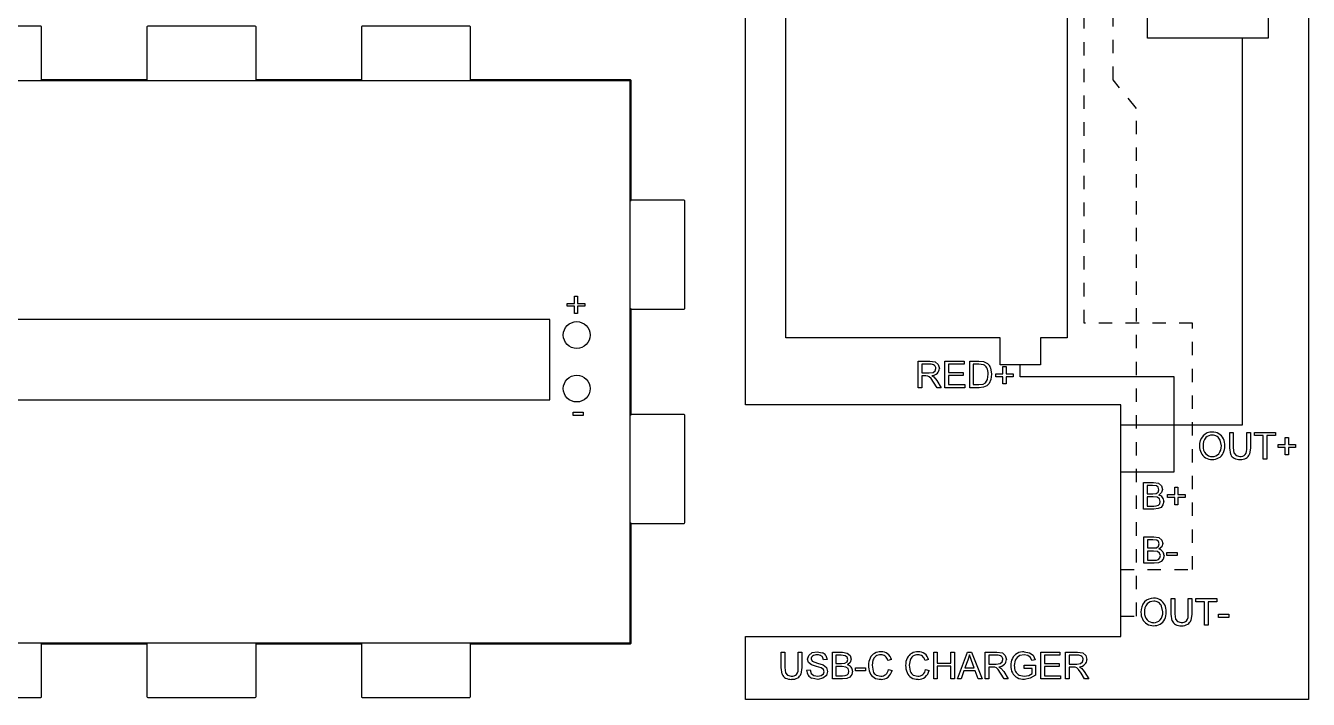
# Model space of a CAD drawing. Extents: x -34 to 366, y 525 to 825.
# Drawn here: x 88.8 to 184.5, y 587.1 to 637.4 of the extents above; entities that cross this region are included whole.
import ezdxf

# ---------------------------------------------------------------- set-up
doc = ezdxf.new("R2010")
doc.units = 0
doc.header["$MEASUREMENT"] = 0
doc.linetypes.add('SMALL-DASH', pattern=[2, 1, -1])
for name, color, linetype in [('CUT', 30, 'CONTINUOUS'), ('DASH', 6, 'CONTINUOUS'), ('ETCH', 96, 'CONTINUOUS')]:
    doc.layers.add(name, color=color, linetype=linetype)

msp = doc.modelspace()

# ---------------------------------------------------------------- linework, layer by layer
at = {"layer": 'CUT'}
for p, q in [((142.538, 609.072), (142.538, 699.072)), ((184.538, 699.072), (184.538, 587.072)), ((145.538, 614.072), (145.538, 690.072)), ((166.538, 690.072), (166.538, 614.072)), ((172.538, 636.472), (172.538, 649.672)), ((181.538, 649.672), (181.538, 636.472)), ((181.538, 636.472), (172.538, 636.472)), ((147.538, 614.072), (145.538, 614.072)), ((150.538, 614.072), (147.538, 614.072)), ((161.538, 614.072), (150.538, 614.072)), ((161.538, 612.072), (161.538, 614.072)), ((166.538, 614.072), (164.538, 614.072)), ((164.538, 614.072), (164.538, 612.072)), ((164.538, 612.072), (161.538, 612.072)), ((170.538, 609.072), (142.538, 609.072)), ((170.538, 591.772), (170.538, 609.072)), ((142.538, 591.772), (170.538, 591.772)), ((142.538, 591.072), (142.538, 591.772)), ((142.538, 587.072), (142.538, 591.072)), ((184.538, 587.072), (142.538, 587.072))]:
    msp.add_line(p, q, dxfattribs=at)
at = {"layer": 'CUT', "color": 0}
for p, q in [((89.94, 637.359), (81.941, 637.359)), ((89.953, 637.359), (89.94, 637.359)), ((89.99, 637.339), (89.953, 637.359)), ((90.01, 637.302), (89.99, 637.339)), ((90.01, 637.289), (90.01, 637.302)), ((90.01, 633.359), (90.01, 637.289)), ((97.89, 637.339), (97.871, 637.302)), ((97.871, 637.302), (97.871, 637.289)), ((97.871, 637.289), (97.871, 633.359)), ((97.928, 637.359), (97.89, 637.339)), ((97.941, 637.359), (97.928, 637.359)), ((105.941, 637.359), (97.941, 637.359)), ((105.953, 637.359), (105.941, 637.359)), ((105.99, 637.339), (105.953, 637.359)), ((106.011, 637.302), (105.99, 637.339)), ((106.011, 637.289), (106.011, 637.302)), ((106.011, 633.359), (106.011, 637.289)), ((113.891, 637.339), (113.87, 637.302)), ((113.87, 637.302), (113.87, 637.289)), ((113.87, 637.289), (113.87, 633.359)), ((113.928, 637.359), (113.891, 637.339)), ((113.941, 637.359), (113.928, 637.359)), ((121.94, 637.359), (113.941, 637.359)), ((121.952, 637.359), (121.94, 637.359)), ((121.99, 637.339), (121.952, 637.359)), ((122.01, 637.302), (121.99, 637.339)), ((122.01, 637.289), (122.01, 637.302)), ((122.01, 633.359), (122.01, 637.289)), ((90.002, 633.359), (89.98, 633.35)), ((89.98, 633.35), (89.983, 633.333)), ((89.983, 633.333), (90, 633.331)), ((90, 633.331), (90.01, 633.352)), ((90.01, 633.359), (90.002, 633.359)), ((97.871, 633.359), (90.01, 633.359)), ((90.01, 633.352), (90.01, 633.359)), ((97.871, 633.359), (97.871, 633.352)), ((97.878, 633.359), (97.871, 633.359)), ((97.871, 633.352), (97.881, 633.331)), ((97.9, 633.35), (97.878, 633.359)), ((97.881, 633.331), (97.897, 633.333)), ((97.897, 633.333), (97.9, 633.35)), ((106.003, 633.359), (105.981, 633.35)), ((105.981, 633.35), (105.984, 633.333)), ((105.984, 633.333), (106, 633.331)), ((106, 633.331), (106.011, 633.352)), ((106.011, 633.359), (106.003, 633.359)), ((113.87, 633.359), (106.011, 633.359)), ((106.011, 633.352), (106.011, 633.359)), ((113.87, 633.359), (113.87, 633.352)), ((113.877, 633.359), (113.87, 633.359)), ((113.87, 633.352), (113.88, 633.331)), ((113.899, 633.35), (113.877, 633.359)), ((113.88, 633.331), (113.896, 633.333)), ((113.896, 633.333), (113.899, 633.35)), ((122.002, 633.359), (121.98, 633.35)), ((121.98, 633.35), (121.983, 633.333)), ((121.983, 633.333), (121.999, 633.331)), ((121.999, 633.331), (122.01, 633.352)), ((122.01, 633.359), (122.002, 633.359)), ((133.942, 633.359), (122.01, 633.359)), ((122.01, 633.352), (122.01, 633.359)), ((133.953, 633.359), (133.942, 633.359)), ((133.99, 633.339), (133.953, 633.359)), ((134.01, 633.302), (133.99, 633.339)), ((134.01, 633.289), (134.01, 633.302)), ((134.01, 624.359), (134.01, 633.289)), ((134.002, 624.359), (133.98, 624.35)), ((133.98, 624.35), (133.984, 624.333)), ((133.984, 624.333), (133.999, 624.33)), ((133.999, 624.33), (134.01, 624.352)), ((134.01, 624.359), (134.002, 624.359)), ((137.941, 624.359), (134.01, 624.359)), ((134.01, 624.352), (134.01, 624.359)), ((137.953, 624.359), (137.941, 624.359)), ((137.99, 624.339), (137.953, 624.359)), ((138.011, 624.302), (137.99, 624.339)), ((138.011, 624.289), (138.011, 624.302)), ((138.011, 616.288), (138.011, 624.289)), ((133.984, 616.246), (133.98, 616.23)), ((133.98, 616.23), (134.002, 616.219)), ((133.999, 616.25), (133.984, 616.246)), ((134.01, 616.228), (133.999, 616.25)), ((134.002, 616.219), (134.01, 616.219)), ((134.01, 616.219), (134.01, 616.228)), ((134.01, 608.359), (134.01, 616.219)), ((134.01, 616.219), (137.941, 616.219)), ((137.941, 616.219), (137.953, 616.219)), ((137.953, 616.219), (137.99, 616.24)), ((137.99, 616.24), (138.011, 616.277)), ((138.011, 616.277), (138.011, 616.288)), ((134.002, 608.359), (133.98, 608.349)), ((133.98, 608.349), (133.984, 608.333)), ((133.984, 608.333), (133.999, 608.33)), ((133.999, 608.33), (134.01, 608.352)), ((134.01, 608.359), (134.002, 608.359)), ((137.941, 608.359), (134.01, 608.359)), ((134.01, 608.352), (134.01, 608.359)), ((137.953, 608.359), (137.941, 608.359)), ((137.99, 608.338), (137.953, 608.359)), ((138.011, 608.301), (137.99, 608.338)), ((138.011, 608.289), (138.011, 608.301)), ((138.011, 600.289), (138.011, 608.289)), ((133.984, 600.246), (133.98, 600.23)), ((133.98, 600.23), (134.002, 600.219)), ((133.999, 600.249), (133.984, 600.246)), ((134.01, 600.227), (133.999, 600.249)), ((134.002, 600.219), (134.01, 600.219)), ((134.01, 600.219), (134.01, 600.227)), ((134.01, 591.289), (134.01, 600.219)), ((134.01, 600.219), (137.941, 600.219)), ((137.941, 600.219), (137.953, 600.219)), ((137.953, 600.219), (137.99, 600.24)), ((137.99, 600.24), (138.011, 600.277)), ((138.011, 600.277), (138.011, 600.289)), ((89.983, 591.247), (89.98, 591.23)), ((89.98, 591.23), (90.002, 591.219)), ((90, 591.249), (89.983, 591.247)), ((90.01, 591.227), (90, 591.249)), ((90.002, 591.219), (90.01, 591.219)), ((90.01, 591.219), (90.01, 591.227)), ((90.01, 587.289), (90.01, 591.219)), ((90.01, 591.219), (97.871, 591.219)), ((97.881, 591.249), (97.871, 591.227)), ((97.871, 591.227), (97.871, 591.219)), ((97.871, 591.219), (97.878, 591.219)), ((97.871, 591.219), (97.871, 587.289)), ((97.878, 591.219), (97.9, 591.23)), ((97.897, 591.247), (97.881, 591.249)), ((97.9, 591.23), (97.897, 591.247)), ((105.984, 591.247), (105.981, 591.23)), ((105.981, 591.23), (106.003, 591.219)), ((106, 591.249), (105.984, 591.247)), ((106.011, 591.227), (106, 591.249)), ((106.003, 591.219), (106.011, 591.219)), ((106.011, 591.219), (106.011, 591.227)), ((106.011, 587.289), (106.011, 591.219)), ((106.011, 591.219), (113.87, 591.219)), ((113.88, 591.249), (113.87, 591.227)), ((113.87, 591.227), (113.87, 591.219)), ((113.87, 591.219), (113.877, 591.219)), ((113.87, 591.219), (113.87, 587.289)), ((113.877, 591.219), (113.899, 591.23)), ((113.896, 591.247), (113.88, 591.249)), ((113.899, 591.23), (113.896, 591.247)), ((121.983, 591.247), (121.98, 591.23)), ((121.98, 591.23), (122.002, 591.219)), ((121.999, 591.249), (121.983, 591.247)), ((122.01, 591.227), (121.999, 591.249)), ((122.002, 591.219), (122.01, 591.219)), ((122.01, 591.219), (122.01, 591.227)), ((122.01, 587.289), (122.01, 591.219)), ((122.01, 591.219), (133.942, 591.219)), ((133.942, 591.219), (133.953, 591.219)), ((133.953, 591.219), (133.99, 591.24)), ((133.99, 591.24), (134.01, 591.277)), ((134.01, 591.277), (134.01, 591.289)), ((81.941, 587.219), (89.94, 587.219)), ((89.94, 587.219), (89.953, 587.219)), ((89.953, 587.219), (89.99, 587.239)), ((89.99, 587.239), (90.01, 587.276)), ((90.01, 587.276), (90.01, 587.289)), ((97.871, 587.289), (97.871, 587.276)), ((97.871, 587.276), (97.89, 587.239)), ((97.89, 587.239), (97.928, 587.219)), ((97.928, 587.219), (97.941, 587.219)), ((97.941, 587.219), (105.941, 587.219)), ((105.941, 587.219), (105.953, 587.219)), ((105.953, 587.219), (105.99, 587.239)), ((105.99, 587.239), (106.011, 587.276)), ((106.011, 587.276), (106.011, 587.289)), ((113.87, 587.289), (113.87, 587.276)), ((113.87, 587.276), (113.891, 587.239)), ((113.891, 587.239), (113.928, 587.219)), ((113.928, 587.219), (113.941, 587.219)), ((113.941, 587.219), (121.94, 587.219)), ((121.94, 587.219), (121.952, 587.219)), ((121.952, 587.219), (121.99, 587.239)), ((121.99, 587.239), (122.01, 587.276)), ((122.01, 587.276), (122.01, 587.289))]:
    msp.add_line(p, q, dxfattribs=at)
at = {"layer": 'CUT'}
for centre in [(129.941, 614.289), (129.941, 610.289)]:
    msp.add_circle(centre, 1, dxfattribs=at)
at = {"layer": 'DASH', "linetype": 'SMALL-DASH'}
for p, q in [((167.81, 615.178), (167.81, 691.178)), ((169.982, 633.34), (169.982, 653.391)), ((171.719, 631.218), (169.982, 633.34)), ((171.719, 593.297), (171.719, 631.218)), ((175.905, 615.178), (167.81, 615.178)), ((175.905, 596.772), (175.905, 615.178)), ((170.538, 596.772), (175.905, 596.772)), ((170.538, 593.297), (171.719, 593.297))]:
    msp.add_line(p, q, dxfattribs=at)
at = {"layer": 'ETCH'}
for p, q in [((179.633, 607.572), (179.633, 636.472)), ((133.941, 633.289), (21.941, 633.289)), ((133.941, 591.289), (133.941, 633.289)), ((129.225, 616.438), (129.225, 616.655)), ((129.225, 616.655), (129.767, 616.655)), ((129.767, 616.655), (129.767, 617.197)), ((129.767, 617.197), (129.996, 617.197)), ((129.996, 617.197), (129.996, 616.655)), ((129.996, 616.655), (130.538, 616.655)), ((130.538, 616.655), (130.538, 616.438)), ((129.767, 616.438), (129.225, 616.438)), ((129.767, 615.896), (129.767, 616.438)), ((129.996, 615.896), (129.767, 615.896)), ((130.538, 616.438), (129.996, 616.438)), ((129.996, 616.438), (129.996, 615.896)), ((127.941, 615.439), (27.941, 615.439)), ((127.941, 609.439), (127.941, 615.439)), ((155.423, 610.353), (155.423, 612.341)), ((155.423, 612.341), (156.3, 612.341)), ((155.688, 612.112), (155.688, 611.461)), ((156.311, 612.112), (155.688, 612.112)), ((156.3, 612.341), (156.701, 612.287)), ((156.683, 611.616), (156.736, 611.793)), ((156.701, 612.287), (156.919, 612.098)), ((156.919, 612.098), (157.001, 611.798)), ((157.423, 610.353), (157.423, 612.341)), ((157.423, 612.341), (158.845, 612.341)), ((158.845, 612.112), (157.688, 612.112)), ((157.688, 612.112), (157.688, 611.497)), ((158.845, 612.341), (158.845, 612.112)), ((159.266, 610.353), (159.266, 612.341)), ((159.266, 612.341), (159.949, 612.341)), ((159.531, 612.112), (159.531, 610.582)), ((159.949, 612.112), (159.531, 612.112)), ((159.949, 612.341), (160.302, 612.312)), ((160.289, 612.071), (159.949, 612.112)), ((160.302, 612.312), (160.593, 612.17)), ((160.827, 611.83), (160.905, 611.358)), ((161.748, 611.392), (161.748, 611.934)), ((161.748, 611.934), (161.977, 611.934)), ((161.977, 611.934), (161.977, 611.392)), ((163.038, 611.178), (163.038, 612.072)), ((155.688, 611.461), (156.248, 611.461)), ((155.99, 611.232), (155.688, 611.232)), ((155.688, 611.232), (155.688, 610.353)), ((156.135, 611.223), (155.99, 611.232)), ((156.254, 611.172), (156.135, 611.223)), ((156.248, 611.461), (156.528, 611.498)), ((156.386, 611.04), (156.254, 611.172)), ((156.574, 610.766), (156.386, 611.04)), ((156.447, 611.256), (156.598, 611.154)), ((156.528, 611.498), (156.683, 611.616)), ((156.835, 610.353), (156.574, 610.766)), ((156.598, 611.154), (156.809, 610.893)), ((156.809, 610.893), (157.146, 610.353)), ((157.688, 611.497), (158.772, 611.497)), ((158.772, 611.269), (157.688, 611.269)), ((157.688, 611.269), (157.688, 610.582)), ((158.772, 611.497), (158.772, 611.269)), ((160.264, 610.619), (160.442, 610.722)), ((160.442, 610.722), (160.588, 610.976)), ((160.588, 610.976), (160.64, 611.362)), ((160.852, 610.956), (160.717, 610.667)), ((160.905, 611.358), (160.852, 610.956)), ((161.205, 611.175), (161.205, 611.392)), ((161.205, 611.392), (161.748, 611.392)), ((161.748, 611.175), (161.205, 611.175)), ((161.748, 610.633), (161.748, 611.175)), ((161.977, 611.392), (162.519, 611.392)), ((162.519, 611.175), (161.977, 611.175)), ((161.977, 611.175), (161.977, 610.633)), ((162.519, 611.392), (162.519, 611.175)), ((174.522, 611.178), (163.038, 611.178)), ((174.522, 604.072), (174.522, 611.178)), ((155.688, 610.353), (155.423, 610.353)), ((157.146, 610.353), (156.835, 610.353)), ((158.893, 610.353), (157.423, 610.353)), ((157.688, 610.582), (158.893, 610.582)), ((158.893, 610.582), (158.893, 610.353)), ((159.982, 610.353), (159.266, 610.353)), ((159.531, 610.582), (159.956, 610.582)), ((159.956, 610.582), (160.264, 610.619)), ((160.3, 610.387), (159.982, 610.353)), ((160.536, 610.486), (160.3, 610.387)), ((160.717, 610.667), (160.536, 610.486)), ((161.977, 610.633), (161.748, 610.633)), ((27.941, 609.439), (127.941, 609.439)), ((129.67, 608.289), (129.67, 608.518)), ((129.67, 608.518), (130.429, 608.518)), ((130.429, 608.289), (129.67, 608.289)), ((130.429, 608.518), (130.429, 608.289)), ((170.538, 607.572), (179.633, 607.572)), ((178.672, 605.858), (178.672, 607.008)), ((178.672, 607.008), (178.937, 607.008)), ((178.937, 607.008), (178.937, 605.862)), ((179.949, 605.862), (179.949, 607.008)), ((179.949, 607.008), (180.214, 607.008)), ((180.214, 607.008), (180.214, 605.858)), ((180.515, 606.779), (180.515, 607.008)), ((180.515, 607.008), (182.081, 607.008)), ((182.081, 607.008), (182.081, 606.779)), ((178.045, 606.013), (177.963, 606.436)), ((181.166, 606.779), (180.515, 606.779)), ((181.166, 605.02), (181.166, 606.779)), ((182.081, 606.779), (181.431, 606.779)), ((181.431, 606.779), (181.431, 605.02)), ((182.274, 605.887), (182.274, 606.104)), ((182.274, 606.104), (182.816, 606.104)), ((182.816, 606.104), (182.816, 606.646)), ((182.816, 606.646), (183.045, 606.646)), ((183.045, 606.646), (183.045, 606.104)), ((183.045, 606.104), (183.587, 606.104)), ((183.587, 606.104), (183.587, 605.887)), ((178.747, 605.359), (178.672, 605.858)), ((178.937, 605.862), (178.984, 605.48)), ((178.984, 605.48), (179.145, 605.291)), ((179.145, 605.291), (179.425, 605.225)), ((180.214, 605.858), (180.147, 605.382)), ((181.431, 605.02), (181.166, 605.02)), ((182.816, 605.887), (182.274, 605.887)), ((182.816, 605.345), (182.816, 605.887)), ((183.045, 605.345), (182.816, 605.345)), ((183.587, 605.887), (183.045, 605.887)), ((183.045, 605.887), (183.045, 605.345)), ((170.538, 604.072), (174.522, 604.072)), ((172.244, 601.287), (172.244, 603.275)), ((172.244, 603.275), (172.992, 603.275)), ((172.509, 603.046), (172.509, 602.431)), ((172.905, 603.046), (172.509, 603.046)), ((173.206, 603.017), (172.905, 603.046)), ((172.992, 603.275), (173.359, 603.214)), ((173.359, 603.214), (173.576, 603.026)), ((172.509, 602.431), (172.937, 602.431)), ((172.509, 602.203), (172.509, 601.516)), ((172.967, 602.203), (172.509, 602.203)), ((172.937, 602.431), (173.187, 602.455)), ((173.257, 602.169), (172.967, 602.203)), ((173.187, 602.455), (173.338, 602.556)), ((173.341, 602.912), (173.206, 603.017)), ((173.421, 602.053), (173.257, 602.169)), ((173.338, 602.556), (173.389, 602.734)), ((173.389, 602.734), (173.341, 602.912)), ((173.583, 602.519), (173.37, 602.335)), ((173.576, 603.026), (173.654, 602.761)), ((173.654, 602.761), (173.583, 602.519)), ((174.027, 602.154), (174.027, 602.371)), ((174.027, 602.371), (174.569, 602.371)), ((174.569, 602.154), (174.027, 602.154)), ((174.569, 602.371), (174.569, 602.913)), ((174.569, 602.913), (174.798, 602.913)), ((174.569, 601.612), (174.569, 602.154)), ((174.798, 602.913), (174.798, 602.371)), ((174.798, 602.371), (175.341, 602.371)), ((175.341, 602.154), (174.798, 602.154)), ((174.798, 602.154), (174.798, 601.612)), ((175.341, 602.371), (175.341, 602.154)), ((173.005, 601.287), (172.244, 601.287)), ((172.509, 601.516), (173.01, 601.516)), ((173.326, 601.32), (173.005, 601.287)), ((173.01, 601.516), (173.19, 601.525)), ((173.19, 601.525), (173.344, 601.58)), ((173.545, 601.417), (173.326, 601.32)), ((173.344, 601.58), (173.445, 601.691)), ((173.485, 601.859), (173.421, 602.053)), ((173.445, 601.691), (173.485, 601.859)), ((173.691, 601.601), (173.545, 601.417)), ((173.75, 601.858), (173.691, 601.601)), ((174.798, 601.612), (174.569, 601.612)), ((172.262, 597.235), (172.262, 599.223)), ((172.262, 599.223), (173.01, 599.223)), ((173.01, 599.223), (173.377, 599.162)), ((172.527, 598.994), (172.527, 598.38)), ((172.923, 598.994), (172.527, 598.994)), ((172.527, 598.38), (172.955, 598.38)), ((173.224, 598.966), (172.923, 598.994)), ((172.955, 598.38), (173.205, 598.403)), ((173.205, 598.403), (173.356, 598.505)), ((173.359, 598.861), (173.224, 598.966)), ((173.356, 598.505), (173.406, 598.682)), ((173.406, 598.682), (173.359, 598.861)), ((173.377, 599.162), (173.593, 598.975)), ((173.601, 598.467), (173.388, 598.284)), ((173.593, 598.975), (173.672, 598.71)), ((173.672, 598.71), (173.601, 598.467)), ((172.527, 598.151), (172.527, 597.464)), ((172.985, 598.151), (172.527, 598.151)), ((172.527, 597.464), (173.027, 597.464)), ((173.275, 598.118), (172.985, 598.151)), ((173.027, 597.464), (173.208, 597.474)), ((173.208, 597.474), (173.362, 597.528)), ((173.439, 598.002), (173.275, 598.118)), ((173.562, 597.366), (173.344, 597.268)), ((173.362, 597.528), (173.463, 597.639)), ((173.503, 597.808), (173.439, 598.002)), ((173.463, 597.639), (173.503, 597.808)), ((173.709, 597.549), (173.562, 597.366)), ((173.768, 597.807), (173.709, 597.549)), ((173.985, 597.826), (173.985, 598.055)), ((173.985, 598.055), (174.744, 598.055)), ((174.744, 597.826), (173.985, 597.826)), ((174.744, 598.055), (174.744, 597.826)), ((173.022, 597.235), (172.262, 597.235)), ((173.344, 597.268), (173.022, 597.235)), ((174.3, 593.447), (174.3, 594.597)), ((174.3, 594.597), (174.565, 594.597)), ((174.565, 594.597), (174.565, 593.451)), ((175.577, 593.451), (175.577, 594.597)), ((175.577, 594.597), (175.842, 594.597)), ((175.842, 594.597), (175.842, 593.447)), ((176.143, 594.368), (176.143, 594.597)), ((176.143, 594.597), (177.709, 594.597)), ((177.709, 594.597), (177.709, 594.368)), ((173.673, 593.602), (173.591, 594.024)), ((176.794, 594.368), (176.143, 594.368)), ((176.794, 592.609), (176.794, 594.368)), ((177.709, 594.368), (177.059, 594.368)), ((177.059, 594.368), (177.059, 592.609)), ((174.375, 592.948), (174.3, 593.447)), ((174.565, 593.451), (174.612, 593.069)), ((174.612, 593.069), (174.773, 592.88)), ((174.773, 592.88), (175.053, 592.814)), ((175.842, 593.447), (175.775, 592.97)), ((177.059, 592.609), (176.794, 592.609)), ((177.842, 593.199), (177.842, 593.428)), ((177.842, 593.428), (178.601, 593.428)), ((178.601, 593.199), (177.842, 593.199)), ((178.601, 593.428), (178.601, 593.199)), ((21.941, 591.289), (133.941, 591.289)), ((147.507, 590.561), (147.872, 590.629)), ((147.872, 590.629), (148.261, 590.558)), ((163.333, 590.629), (163.726, 590.558)), ((145.197, 589.443), (145.197, 590.592)), ((145.197, 590.592), (145.462, 590.592)), ((145.462, 590.592), (145.462, 589.446)), ((146.474, 589.446), (146.474, 590.592)), ((146.474, 590.592), (146.739, 590.592)), ((146.739, 590.592), (146.739, 589.443)), ((147.173, 590.078), (147.258, 590.361)), ((147.244, 589.83), (147.173, 590.078)), ((147.46, 589.644), (147.244, 589.83)), ((147.258, 590.361), (147.507, 590.561)), ((147.438, 590.099), (147.513, 589.921)), ((147.839, 589.519), (147.46, 589.644)), ((147.513, 589.921), (147.899, 589.778)), ((147.899, 589.778), (148.329, 589.65)), ((148.329, 589.65), (148.584, 589.447)), ((148.618, 590.038), (148.353, 590.026)), ((148.521, 590.35), (148.618, 590.038)), ((149.016, 588.604), (149.016, 590.592)), ((149.016, 590.592), (149.764, 590.592)), ((149.281, 590.363), (149.281, 589.749)), ((149.677, 590.363), (149.281, 590.363)), ((149.281, 589.749), (149.709, 589.749)), ((149.978, 590.335), (149.677, 590.363)), ((149.709, 589.749), (149.959, 589.773)), ((149.764, 590.592), (150.131, 590.531)), ((149.959, 589.773), (150.11, 589.874)), ((150.113, 590.23), (149.978, 590.335)), ((150.11, 589.874), (150.161, 590.051)), ((150.161, 590.051), (150.113, 590.23)), ((150.131, 590.531), (150.347, 590.344)), ((150.355, 589.836), (150.142, 589.653)), ((150.347, 590.344), (150.426, 590.079)), ((150.426, 590.079), (150.355, 589.836)), ((152.042, 589.996), (151.98, 589.615)), ((153.426, 590.046), (153.161, 589.985)), ((154.813, 589.996), (154.751, 589.615)), ((156.197, 590.046), (155.932, 589.985)), ((156.582, 588.604), (156.582, 590.592)), ((156.582, 590.592), (156.847, 590.592)), ((156.847, 590.592), (156.847, 589.773)), ((156.847, 589.773), (157.859, 589.773)), ((157.859, 589.773), (157.859, 590.592)), ((157.859, 590.592), (158.124, 590.592)), ((158.124, 590.592), (158.124, 588.604)), ((158.351, 588.604), (159.106, 590.592)), ((159.13, 590.004), (158.915, 589.424)), ((159.106, 590.592), (159.393, 590.592)), ((159.251, 590.388), (159.13, 590.004)), ((159.392, 589.97), (159.251, 590.388)), ((159.606, 589.424), (159.392, 589.97)), ((159.393, 590.592), (160.189, 588.604)), ((160.426, 588.604), (160.426, 590.592)), ((160.426, 590.592), (161.303, 590.592)), ((160.691, 590.363), (160.691, 589.713)), ((161.314, 590.363), (160.691, 590.363)), ((160.691, 589.713), (161.251, 589.713)), ((161.251, 589.713), (161.531, 589.75)), ((161.303, 590.592), (161.703, 590.539)), ((161.531, 589.75), (161.686, 589.868)), ((161.686, 589.868), (161.739, 590.044)), ((161.703, 590.539), (161.922, 590.349)), ((161.922, 590.349), (162.004, 590.049)), ((162.671, 590.001), (162.594, 589.599)), ((162.798, 590.199), (162.671, 590.001)), ((163.013, 590.344), (162.798, 590.199)), ((163.328, 590.4), (163.013, 590.344)), ((163.606, 590.347), (163.328, 590.4)), ((163.798, 590.208), (163.606, 590.347)), ((163.726, 590.558), (164.002, 590.362)), ((163.91, 589.97), (163.798, 590.208)), ((164.154, 590.035), (163.91, 589.97)), ((164.002, 590.362), (164.154, 590.035)), ((164.582, 588.604), (164.582, 590.592)), ((164.582, 590.592), (166.004, 590.592)), ((166.004, 590.363), (164.847, 590.363)), ((164.847, 590.363), (164.847, 589.749)), ((164.847, 589.749), (165.932, 589.749)), ((165.932, 589.749), (165.932, 589.52)), ((166.004, 590.592), (166.004, 590.363)), ((166.426, 588.604), (166.426, 590.592)), ((166.426, 590.592), (167.303, 590.592)), ((166.691, 590.363), (166.691, 589.713)), ((167.314, 590.363), (166.691, 590.363)), ((166.691, 589.713), (167.251, 589.713)), ((167.251, 589.713), (167.531, 589.75)), ((167.303, 590.592), (167.703, 590.539)), ((167.531, 589.75), (167.686, 589.868)), ((167.686, 589.868), (167.739, 590.044)), ((167.703, 590.539), (167.922, 590.349)), ((167.922, 590.349), (168.004, 590.049)), ((145.272, 588.944), (145.197, 589.443)), ((145.462, 589.446), (145.509, 589.065)), ((145.509, 589.065), (145.67, 588.876)), ((145.67, 588.876), (145.95, 588.809)), ((146.739, 589.443), (146.672, 588.966)), ((147.1, 589.255), (147.353, 589.267)), ((147.353, 589.267), (147.433, 589.016)), ((147.433, 589.016), (147.627, 588.858)), ((147.627, 588.858), (147.923, 588.797)), ((148.183, 589.421), (147.839, 589.519)), ((147.923, 588.797), (148.18, 588.843)), ((148.18, 588.843), (148.347, 588.969)), ((148.353, 589.304), (148.183, 589.421)), ((148.577, 588.865), (148.318, 588.646)), ((148.347, 588.969), (148.401, 589.141)), ((148.401, 589.141), (148.353, 589.304)), ((148.667, 589.164), (148.577, 588.865)), ((148.584, 589.447), (148.667, 589.164)), ((149.281, 589.52), (149.281, 588.833)), ((149.739, 589.52), (149.281, 589.52)), ((149.281, 588.833), (149.781, 588.833)), ((150.029, 589.487), (149.739, 589.52)), ((149.781, 588.833), (149.962, 588.843)), ((149.962, 588.843), (150.116, 588.897)), ((150.193, 589.371), (150.029, 589.487)), ((150.316, 588.735), (150.098, 588.637)), ((150.116, 588.897), (150.217, 589.008)), ((150.257, 589.177), (150.193, 589.371)), ((150.217, 589.008), (150.257, 589.177)), ((150.463, 588.918), (150.316, 588.735)), ((150.522, 589.176), (150.463, 588.918)), ((150.739, 589.195), (150.739, 589.424)), ((150.739, 589.424), (151.498, 589.424)), ((151.498, 589.195), (150.739, 589.195)), ((151.498, 589.424), (151.498, 589.195)), ((151.98, 589.615), (152.054, 589.173)), ((152.285, 588.891), (152.624, 588.797)), ((153.209, 589.302), (153.474, 589.236)), ((154.751, 589.615), (154.825, 589.173)), ((155.056, 588.891), (155.395, 588.797)), ((155.98, 589.302), (156.245, 589.236)), ((157.859, 589.544), (156.847, 589.544)), ((156.847, 589.544), (156.847, 588.604)), ((157.859, 588.604), (157.859, 589.544)), ((158.84, 589.207), (158.63, 588.604)), ((159.686, 589.207), (158.84, 589.207)), ((158.915, 589.424), (159.606, 589.424)), ((159.908, 588.604), (159.686, 589.207)), ((160.993, 589.484), (160.691, 589.484)), ((160.691, 589.484), (160.691, 588.604)), ((161.138, 589.475), (160.993, 589.484)), ((161.257, 589.423), (161.138, 589.475)), ((161.389, 589.291), (161.257, 589.423)), ((161.577, 589.018), (161.389, 589.291)), ((161.449, 589.508), (161.6, 589.406)), ((161.837, 588.604), (161.577, 589.018)), ((161.6, 589.406), (161.811, 589.145)), ((161.811, 589.145), (162.149, 588.604)), ((162.956, 588.884), (163.332, 588.797)), ((163.332, 588.797), (163.67, 588.865)), ((163.341, 589.388), (163.341, 589.617)), ((163.341, 589.617), (164.185, 589.617)), ((163.92, 589.388), (163.341, 589.388)), ((163.67, 588.865), (163.92, 589.008)), ((164.185, 588.879), (163.781, 588.646)), ((163.92, 589.008), (163.92, 589.388)), ((164.185, 589.617), (164.185, 588.879)), ((165.932, 589.52), (164.847, 589.52)), ((164.847, 589.52), (164.847, 588.833)), ((164.847, 588.833), (166.052, 588.833)), ((166.052, 588.833), (166.052, 588.604)), ((166.993, 589.484), (166.691, 589.484)), ((166.691, 589.484), (166.691, 588.604)), ((167.138, 589.475), (166.993, 589.484)), ((167.257, 589.423), (167.138, 589.475)), ((167.389, 589.291), (167.257, 589.423)), ((167.577, 589.018), (167.389, 589.291)), ((167.449, 589.508), (167.6, 589.406)), ((167.837, 588.604), (167.577, 589.018)), ((167.6, 589.406), (167.811, 589.145)), ((167.811, 589.145), (168.149, 588.604)), ((147.939, 588.568), (147.491, 588.649)), ((148.318, 588.646), (147.939, 588.568)), ((149.776, 588.604), (149.016, 588.604)), ((150.098, 588.637), (149.776, 588.604)), ((156.847, 588.604), (156.582, 588.604)), ((158.124, 588.604), (157.859, 588.604)), ((158.63, 588.604), (158.351, 588.604)), ((160.189, 588.604), (159.908, 588.604)), ((160.691, 588.604), (160.426, 588.604)), ((162.149, 588.604), (161.837, 588.604)), ((163.781, 588.646), (163.354, 588.568)), ((166.052, 588.604), (164.582, 588.604)), ((166.691, 588.604), (166.426, 588.604)), ((168.149, 588.604), (167.837, 588.604))]:
    msp.add_line(p, q, dxfattribs=at)
for centre, radius, start, end in [((156.352, 611.632), 0.481, 54.06454, 94.81832), ((156.444, 611.8), 0.292, 358.53736, 49.50102), ((156.498, 611.785), 0.503, 316.89786, 1.47749), ((160.084, 611.596), 0.517, 28.7376, 66.68909), ((159.704, 611.416), 0.938, 356.70687, 27.22013), ((160.066, 611.556), 0.809, 19.84475, 49.40508), ((156.397, 611.938), 0.683, 274.19468, 313.35954), ((177.335, 606.148), 0.896, 88.01192, 136.64659), ((177.379, 606.102), 0.942, 59.31678, 90.79863), ((177.42, 606.174), 0.859, 25.55355, 59.21556), ((177.503, 606.051), 1.086, 139.01806, 183.36335), ((177.548, 605.984), 1.13, 179.80529, 205.8858), ((177.533, 606.068), 0.853, 139.34268, 185.62394), ((177.476, 605.94), 0.793, 176.79109, 221.03819), ((177.357, 606.14), 0.675, 89.12557, 134.25695), ((177.376, 606.161), 0.654, 57.97509, 90.7483), ((177.386, 606.183), 0.63, 23.60101, 57.69348), ((177.207, 605.958), 0.841, 320.27521, 3.70493), ((177.131, 605.99), 1.179, 333.75392, 0.98623), ((177.111, 606.031), 1.199, 359.01, 25.36278), ((177.32, 605.864), 0.872, 205.33962, 238.55277), ((177.35, 605.914), 0.93, 238.63816, 270.9229), ((177.348, 605.851), 0.638, 222.54729, 271.40972), ((177.381, 605.85), 0.637, 268.36077, 317.74105), ((177.37, 605.962), 0.978, 269.66812, 299.0428), ((177.442, 605.835), 0.832, 298.99398, 333.9084), ((179.255, 605.563), 0.547, 201.86413, 241.88348), ((179.411, 605.913), 0.93, 243.57848, 272.28267), ((179.477, 605.749), 0.527, 264.29368, 311.78054), ((179.486, 605.828), 0.845, 267.38858, 299.7569), ((179.183, 605.777), 0.771, 326.91032, 6.29604), ((179.608, 605.59), 0.579, 301.02217, 338.85129), ((173.242, 601.822), 0.529, 39.22318, 76.0155), ((173.279, 601.868), 0.471, 358.7818, 37.77329), ((173.26, 597.771), 0.529, 39.22318, 76.0155), ((173.297, 597.817), 0.471, 358.7818, 37.77329), ((172.963, 593.737), 0.896, 88.01192, 136.64659), ((173.007, 593.691), 0.942, 59.31678, 90.79863), ((173.048, 593.763), 0.859, 25.55355, 59.21556), ((173.131, 593.64), 1.086, 139.01806, 183.36335), ((173.176, 593.572), 1.13, 179.80529, 205.8858), ((173.161, 593.657), 0.853, 139.34268, 185.62394), ((173.104, 593.529), 0.793, 176.79109, 221.03819), ((172.985, 593.729), 0.675, 89.12557, 134.25695), ((173.004, 593.75), 0.654, 57.97509, 90.7483), ((173.014, 593.772), 0.63, 23.60101, 57.69348), ((172.834, 593.547), 0.841, 320.27521, 3.70493), ((172.759, 593.579), 1.179, 333.75392, 0.98623), ((172.739, 593.62), 1.199, 359.01, 25.36278), ((172.948, 593.453), 0.872, 205.33962, 238.55277), ((172.977, 593.503), 0.93, 238.63816, 270.9229), ((172.975, 593.44), 0.638, 222.54729, 271.40972), ((173.009, 593.438), 0.637, 268.36077, 317.74105), ((172.998, 593.55), 0.978, 269.66812, 299.0428), ((173.069, 593.424), 0.832, 298.99398, 333.9084), ((174.883, 593.152), 0.547, 201.86413, 241.88348), ((175.038, 593.502), 0.93, 243.57848, 272.28267), ((175.105, 593.338), 0.527, 264.29368, 311.78054), ((175.114, 593.417), 0.845, 267.38858, 299.7569), ((174.81, 593.366), 0.771, 326.91032, 6.29604), ((175.235, 593.179), 0.579, 301.02217, 338.85129), ((152.636, 589.657), 0.972, 89.406, 118.81494), ((152.673, 589.827), 0.802, 54.003, 91.91031), ((155.407, 589.657), 0.972, 89.406, 118.81494), ((155.444, 589.827), 0.802, 54.003, 91.91031), ((163.311, 589.519), 1.11, 88.83972, 117.17629), ((147.706, 590.098), 0.268, 127.13975, 179.81129), ((147.838, 589.875), 0.526, 85.21233, 124.0268), ((147.919, 589.883), 0.518, 54.62246, 94.08355), ((147.954, 590.006), 0.4, 2.86502, 48.41068), ((148.056, 590.036), 0.561, 34.01572, 68.50266), ((150.014, 589.14), 0.529, 39.22318, 76.0155), ((152.898, 589.641), 1.184, 154.18948, 181.34034), ((152.561, 589.798), 0.811, 118.9672, 153.82638), ((152.593, 589.82), 0.579, 125.65489, 162.29471), ((152.612, 589.768), 0.632, 87.9445, 124.3331), ((152.655, 589.874), 0.526, 54.23325, 92.178), ((152.567, 589.832), 0.613, 14.50883, 49.87627), ((152.657, 589.85), 0.794, 14.36117, 52.10405), ((155.669, 589.641), 1.184, 154.18948, 181.34034), ((155.332, 589.798), 0.811, 118.9672, 153.82638), ((155.364, 589.82), 0.579, 125.65489, 162.29471), ((155.383, 589.768), 0.632, 87.9445, 124.3331), ((155.426, 589.874), 0.526, 54.23325, 92.178), ((155.338, 589.832), 0.613, 14.50883, 49.87627), ((155.428, 589.85), 0.794, 14.36117, 52.10405), ((161.354, 589.884), 0.481, 54.06454, 94.81832), ((161.399, 590.189), 0.683, 274.19468, 313.35954), ((161.447, 590.052), 0.292, 358.53736, 49.50102), ((161.501, 590.037), 0.503, 316.89786, 1.47749), ((163.556, 589.598), 1.227, 154.17609, 180.4069), ((163.188, 589.792), 0.811, 118.27423, 155.22772), ((167.354, 589.884), 0.481, 54.06454, 94.81832), ((167.399, 590.189), 0.683, 274.19468, 313.35954), ((167.447, 590.052), 0.292, 358.53736, 49.50102), ((167.501, 590.037), 0.503, 316.89786, 1.47749), ((145.78, 589.148), 0.547, 201.86413, 241.88348), ((146.002, 589.334), 0.527, 264.29368, 311.78054), ((145.707, 589.362), 0.771, 326.91032, 6.29604), ((146.132, 589.175), 0.579, 301.02217, 338.85129), ((147.802, 589.264), 0.702, 180.76537, 212.23131), ((147.741, 589.228), 0.631, 212.37366, 246.67205), ((150.051, 589.186), 0.471, 358.7818, 37.77329), ((153.071, 589.603), 1.356, 179.56932, 202.72412), ((152.581, 589.38), 0.819, 201.58323, 236.27121), ((152.571, 589.361), 0.55, 199.94528, 238.63561), ((152.608, 589.512), 0.944, 239.33585, 272.52861), ((152.641, 589.368), 0.571, 268.34567, 309.03963), ((152.675, 589.387), 0.819, 268.27069, 307.74181), ((152.568, 589.409), 0.65, 311.72012, 350.4962), ((152.603, 589.421), 0.89, 310.05631, 348.0066), ((155.842, 589.603), 1.356, 179.56932, 202.72412), ((155.352, 589.38), 0.819, 201.58323, 236.27121), ((155.342, 589.361), 0.55, 199.94528, 238.63561), ((155.379, 589.512), 0.944, 239.33585, 272.52861), ((155.412, 589.368), 0.571, 268.34567, 309.03963), ((155.446, 589.387), 0.819, 268.27069, 307.74181), ((155.339, 589.409), 0.65, 311.72012, 350.4962), ((155.374, 589.421), 0.89, 310.05631, 348.0066), ((163.467, 589.573), 1.138, 179.18462, 206.91136), ((163.195, 589.438), 0.834, 207.10756, 243.07019), ((163.565, 589.567), 0.971, 178.09638, 205.29671), ((163.216, 589.415), 0.591, 206.50114, 243.98102), ((163.339, 589.714), 1.145, 242.8874, 270.75694), ((145.935, 589.497), 0.93, 243.57848, 272.28267), ((146.011, 589.413), 0.845, 267.38858, 299.7569)]:
    msp.add_arc(centre, radius, start, end, dxfattribs=at)

doc.saveas('drawing.dxf')
